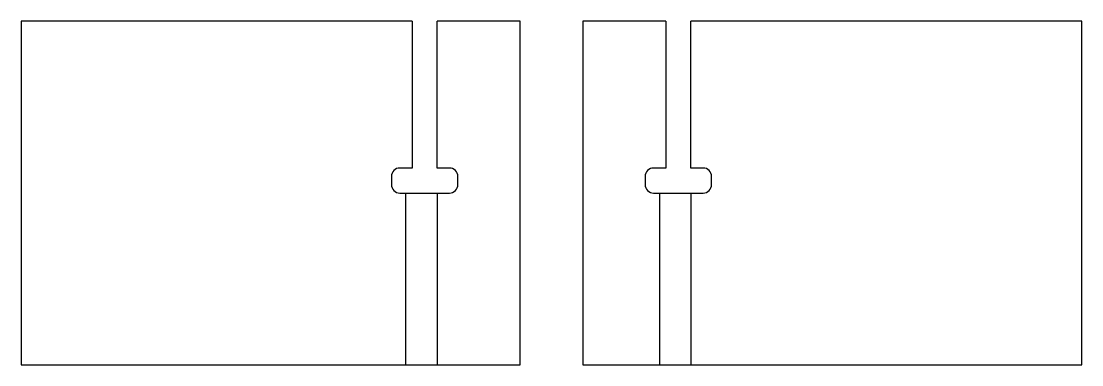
# Model space of a CAD drawing. Extents: x -33 to 477, y 94 to 259.
import ezdxf

# ---------------------------------------------------------------- set-up
doc = ezdxf.new("R2010")
doc.units = 0
doc.layers.add('1', color=7, linetype='CONTINUOUS')

msp = doc.modelspace()

# ---------------------------------------------------------------- linework, layer by layer
at = {"layer": '1', "color": 7, "linetype": 'CONTINUOUS'}
for p, q in [((151.80079, 93.64816), (151.80079, 176.14816)), ((166.80079, 176.14816), (166.80079, 93.64816)), ((273.80079, 176.14816), (273.80079, 93.64816)), ((288.80079, 176.14816), (288.80079, 93.64816))]:
    msp.add_line(p, q, dxfattribs=at)
for points in [[(154.80079, 258.64816), (-33.19921, 258.64816), (-33.19921, 258.64816), (-33.19921, 93.64816), (-33.19921, 93.64816), (151.80079, 93.64816), (151.80079, 93.64816), (166.80079, 93.64816), (166.80079, 93.64816), (206.80079, 93.64816), (206.80079, 93.64816), (206.80079, 258.64816), (206.80079, 258.64816), (166.80079, 258.64816)], [(276.80079, 258.64816), (236.80079, 258.64816), (236.80079, 258.64816), (236.80079, 93.64816), (236.80079, 93.64816), (273.80079, 93.64816), (273.80079, 93.64816), (288.80079, 93.64816), (288.80079, 93.64816), (476.80079, 93.64816), (476.80079, 93.64816), (476.80079, 258.64816), (476.80079, 258.64816), (288.80079, 258.64816)]]:
    msp.add_lwpolyline(points, dxfattribs=at)
for points in [[(154.80079, 258.64816), (154.80079, 188.14816), (154.80079, 188.14816), (148.90079, 188.14816), (148.900786, 188.148159, 0.414214), (144.800786, 184.048159), (144.80079, 184.04816), (144.80079, 180.24816), (144.800786, 180.248159, 0.414214), (148.900786, 176.148159), (148.90079, 176.14816), (151.80079, 176.14816), (151.80079, 176.14816), (166.80079, 176.14816), (166.80079, 176.14816), (172.70079, 176.14816), (172.700786, 176.148159, 0.414214), (176.800786, 180.248159), (176.80079, 180.24816), (176.80079, 184.04816), (176.800786, 184.048159, 0.414214), (172.700786, 188.148159), (172.70079, 188.14816), (166.80079, 188.14816), (166.80079, 188.14816), (166.80079, 258.64816)], [(276.80079, 258.64816), (276.80079, 188.14816), (270.900786, 188.148159, 0.414214), (266.800786, 184.048159), (266.80079, 184.04816), (266.80079, 180.24816), (266.800786, 180.248159, 0.414214), (270.900786, 176.148159), (270.90079, 176.14816), (273.80079, 176.14816), (273.80079, 176.14816), (288.80079, 176.14816), (294.700786, 176.148159, 0.414214), (298.800786, 180.248159), (298.80079, 180.24816), (298.80079, 184.04816), (298.800786, 184.048159, 0.414214), (294.700786, 188.148159), (294.70079, 188.14816), (288.80079, 188.14816), (288.80079, 188.14816), (288.80079, 258.64816)]]:
    msp.add_lwpolyline(points, format="xyb", dxfattribs=at)

doc.saveas('drawing.dxf')
